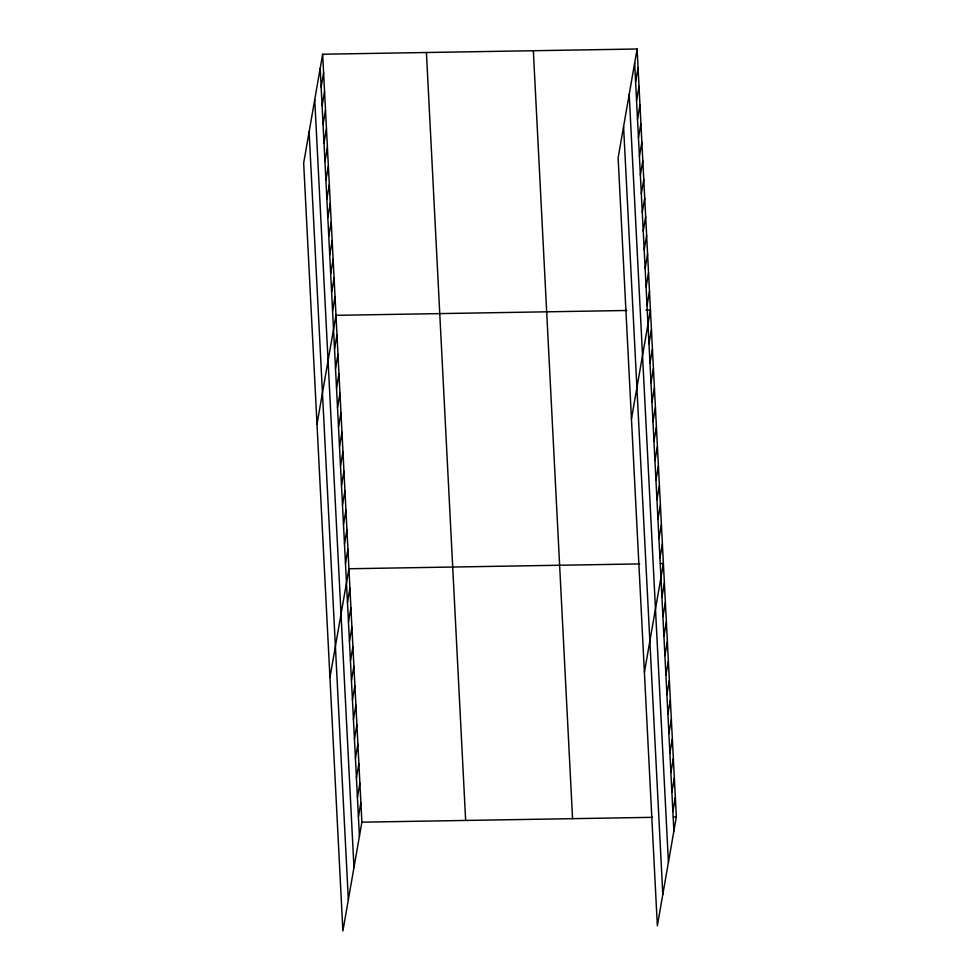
<?xml version="1.0" encoding="UTF-8"?>
<svg xmlns="http://www.w3.org/2000/svg" width="980" height="980" viewBox="0 0 980 980"><rect width="100%" height="100%" fill="white"/><g stroke="black" fill="none" stroke-linecap="round" stroke-linejoin="round"><path stroke-width="1.47" d="M322.653 54.231L303.665 163.06L342.89 931L361.877 822.171L322.653 54.231L637.11 49L676.335 816.94L657.347 925.769L618.123 157.829L637.11 49M321.146 86.987L323.608 72.888M322.102 105.644L324.564 91.532M323.057 124.288L325.519 110.189M324 142.945L326.463 128.833M324.956 161.59L327.418 147.478M325.911 180.246L328.374 166.135M326.867 198.891L329.329 184.779M327.81 217.548L330.272 203.436M328.766 236.192L331.228 222.08M329.721 254.837L332.183 240.737M330.677 273.493L333.139 259.382M331.62 292.138L334.082 278.038M332.575 310.795L335.038 296.683M316.993 424.156L335.993 315.327L626.735 310.489M334.523 348.941L336.985 334.829M335.515 368.431L337.978 354.319M336.52 387.921L338.982 373.809M337.512 407.423L339.974 393.311M338.504 426.913L340.966 412.801M339.509 446.402L341.971 432.29M340.501 465.904L342.963 451.792M341.493 485.394L343.955 471.282M342.486 504.884L344.948 490.772M343.49 524.386L345.952 510.274M344.482 543.876L346.945 529.764M345.474 563.365L347.937 549.253M329.942 677.584L348.941 568.755L639.67 563.917M347.471 602.357L349.934 588.245M348.464 621.847L350.926 607.735M349.456 641.349L351.918 627.237M350.46 660.839L352.923 646.727M351.452 680.328L353.915 666.216M352.445 699.83L354.907 685.718M353.437 719.32L355.899 705.208M354.442 738.81L356.904 724.698M355.434 758.312L357.896 744.2M356.426 777.802L358.888 763.689M357.43 797.291L359.893 783.179M358.423 816.793L360.885 802.681M635.604 81.757L638.066 67.645M636.559 100.413L639.021 86.301M637.514 119.058L639.977 104.946M638.458 137.715L640.92 123.603M639.413 156.359L641.876 142.247M640.369 175.004L642.831 160.904M641.324 193.66L643.787 179.548M642.268 212.305L644.73 198.205M643.223 230.962L645.685 216.85M644.179 249.606L646.641 235.494M645.134 268.263L647.596 254.151M646.077 286.907L648.539 272.795M647.033 305.564L649.495 291.452M631.451 418.926L650.451 310.096L646.004 310.17M648.981 343.698L651.443 329.599M649.973 363.2L652.447 349.088M650.977 382.69L653.439 368.578M651.97 402.18L654.432 388.08M652.962 421.682L655.424 407.57M653.966 441.172L656.429 427.06M654.958 460.661L657.421 446.562M655.951 480.163L658.413 466.051M656.943 499.653L659.405 485.541M657.948 519.143L660.41 505.043M658.94 538.645L661.402 524.533M659.932 558.135L662.394 544.023M644.399 672.341L663.399 563.524L660.434 563.574M661.929 597.126L664.391 583.014M662.921 616.616L665.383 602.504M663.913 636.106L666.376 622.006M664.918 655.608L667.38 641.496M665.91 675.098L668.372 660.986M666.902 694.587L669.365 680.488M667.907 714.089L670.369 699.977M668.899 733.579L671.361 719.467M669.891 753.069L672.354 738.969M670.884 772.571L673.346 758.459M671.888 792.061L674.35 777.948M672.88 811.55L675.342 797.451M361.877 822.171L652.619 817.332M673.37 816.989L676.335 816.94M634.648 63.112L673.873 831.052M629.197 94.362L668.421 862.302M623.574 126.567L662.798 894.507M533.341 50.727L572.565 818.668M426.423 52.504L465.647 820.444M320.191 68.343L359.415 836.283M314.739 99.605L353.964 867.533M309.117 131.81L348.341 899.738"/></g></svg>
